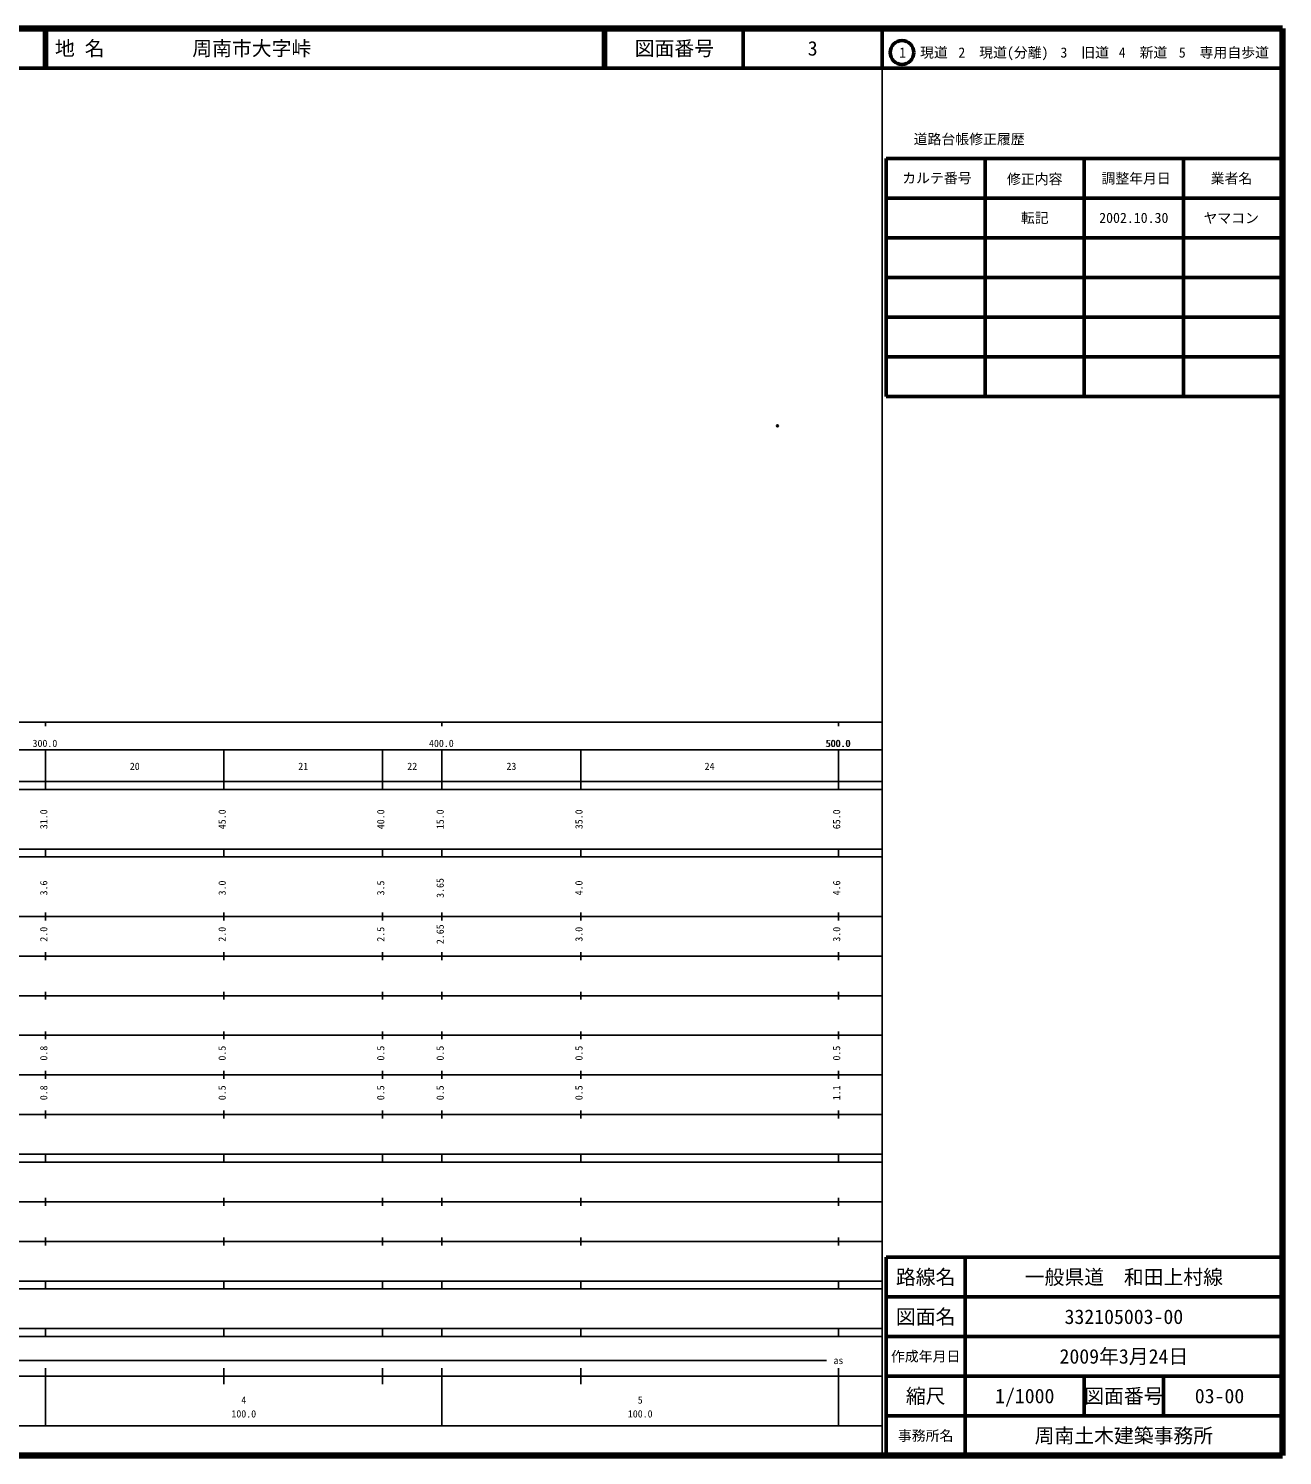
# Model space of a CAD drawing. Units: millimetres on the paper. Extents: x 40 to 680, y 20 to 380.
# Drawn here: x 363.7 to 680, y 20 to 380 of the extents above; entities that cross this region are included whole.
import ezdxf
from ezdxf.enums import TextEntityAlignment as Align

# ---------------------------------------------------------------- set-up
doc = ezdxf.new("R2010")
doc.units = ezdxf.units.MM
doc.header["$PDMODE"] = 32
doc.header["$PDSIZE"] = 0.5
doc.layers.add('M-OTRS', color=6, linetype='Continuous')
doc.layers.add('M-TTL-TXT', color=7, linetype='Continuous')
for name, color, linetype, lineweight in [('M-TTL', 2, 'Continuous', 140), ('M-TTL-BAND', 7, 'Continuous', 25), ('M-TTL-FRAM', 2, 'Continuous', 50), ('M-TTL-LINE', 7, 'Continuous', 50)]:
    doc.layers.add(name, color=color, linetype=linetype, lineweight=lineweight)
doc.styles.add('ＭＳ ゴシック', font='')
doc.styles.get('ＭＳ ゴシック').set_extended_font_data('MS Gothic')

msp = doc.modelspace()

# ---------------------------------------------------------------- linework, layer by layer
at = {"layer": 'M-OTRS'}
msp.add_point((552.609, 279.746), dxfattribs=at)
at = {"layer": 'M-TTL'}
for p, q in [((680, 380), (40, 380)), ((680, 20), (680, 380)), ((40, 20), (680, 20))]:
    msp.add_line(p, q, dxfattribs=at)
at = {"layer": 'M-TTL-BAND'}
for p, q in [((579, 20), (579, 370)), ((40, 205), (579, 205)), ((368, 205), (368, 204)), ((468, 205), (468, 204)), ((568, 205), (568, 204)), ((68, 198), (579, 198)), ((368, 188), (368, 198)), ((413, 188), (413, 198)), ((453, 188), (453, 198)), ((468, 188), (468, 198)), ((503, 188), (503, 198)), ((568, 188), (568, 198)), ((40, 190), (579, 190)), ((40, 188), (579, 188)), ((40, 173), (579, 173)), ((368, 171), (368, 173)), ((413, 171), (413, 173)), ((453, 171), (453, 173)), ((468, 171), (468, 173)), ((503, 171), (503, 173)), ((568, 171), (568, 173)), ((40, 171), (579, 171)), ((40, 156), (579, 156)), ((368, 155), (368, 157)), ((413, 155), (413, 157)), ((453, 155), (453, 157)), ((468, 155), (468, 157)), ((503, 155), (503, 157)), ((568, 155), (568, 157)), ((46, 146), (579, 146)), ((368, 145), (368, 147)), ((413, 145), (413, 147)), ((453, 145), (453, 147)), ((468, 145), (468, 147)), ((503, 145), (503, 147)), ((568, 145), (568, 147)), ((368, 135), (368, 137)), ((413, 135), (413, 137)), ((453, 135), (453, 137)), ((468, 135), (468, 137)), ((503, 135), (503, 137)), ((568, 135), (568, 137)), ((52, 136), (579, 136)), ((46, 126), (579, 126)), ((368, 125), (368, 127)), ((413, 125), (413, 127)), ((453, 125), (453, 127)), ((468, 125), (468, 127)), ((503, 125), (503, 127)), ((568, 125), (568, 127)), ((52, 116), (579, 116)), ((368, 115), (368, 117)), ((413, 115), (413, 117)), ((453, 115), (453, 117)), ((468, 115), (468, 117)), ((503, 115), (503, 117)), ((568, 115), (568, 117)), ((46, 106), (579, 106)), ((368, 105), (368, 107)), ((413, 105), (413, 107)), ((453, 105), (453, 107)), ((468, 105), (468, 107)), ((503, 105), (503, 107)), ((568, 105), (568, 107)), ((40, 96), (579, 96)), ((40, 94), (579, 94)), ((368, 94), (368, 96)), ((413, 94), (413, 96)), ((453, 94), (453, 96)), ((468, 94), (468, 96)), ((503, 94), (503, 96)), ((568, 94), (568, 96)), ((49, 84), (579, 84)), ((368, 83), (368, 85)), ((413, 83), (413, 85)), ((453, 83), (453, 85)), ((468, 83), (468, 85)), ((503, 83), (503, 85)), ((568, 83), (568, 85)), ((40, 74), (579, 74)), ((368, 73), (368, 75)), ((413, 73), (413, 75)), ((453, 73), (453, 75)), ((468, 73), (468, 75)), ((503, 73), (503, 75)), ((568, 73), (568, 75)), ((40, 64), (579, 64)), ((40, 62), (579, 62)), ((368, 62), (368, 64)), ((413, 62), (413, 64)), ((453, 62), (453, 64)), ((468, 62), (468, 64)), ((503, 62), (503, 64)), ((568, 62), (568, 64)), ((40, 52), (579, 52)), ((368, 50), (368, 52)), ((413, 50), (413, 52)), ((453, 50), (453, 52)), ((468, 50), (468, 52)), ((503, 50), (503, 52)), ((568, 50), (568, 52)), ((40, 50), (579, 50)), ((71, 44), (565, 44)), ((40, 40), (579, 40)), ((368, 27.5), (368, 42)), ((413, 38), (413, 42)), ((453, 38), (453, 42)), ((468, 27.5), (468, 42)), ((503, 38), (503, 42)), ((568, 27.5), (568, 42)), ((68, 27.5), (579, 27.5))]:
    msp.add_line(p, q, dxfattribs=at)
at = {"layer": 'M-TTL-FRAM'}
for p, q in [((580, 347.197), (580, 287.197)), ((580, 347.197), (680, 347.197)), ((580, 287.197), (680, 287.197)), ((680, 70), (580, 70)), ((580, 70), (580, 20))]:
    msp.add_line(p, q, dxfattribs=at)
at = {"layer": 'M-TTL-LINE'}
for p, q in [((367.75, 380), (367.75, 370)), ((368.25, 380), (368.25, 370)), ((508.747, 380), (508.747, 370)), ((509.247, 380), (509.247, 370)), ((543.997, 380), (543.997, 370)), ((579, 380), (579, 370)), ((40, 370), (680, 370)), ((605, 347.197), (605, 287.197)), ((630, 347.197), (630, 287.197)), ((655, 347.197), (655, 287.197)), ((580, 337.197), (680, 337.197)), ((580, 327.197), (680, 327.197)), ((580, 317.197), (680, 317.197)), ((580, 307.197), (680, 307.197)), ((580, 297.197), (680, 297.197)), ((600, 70), (600, 20)), ((680, 60), (580, 60)), ((680, 50), (580, 50)), ((680, 40), (580, 40)), ((630, 40), (630, 30)), ((650, 40), (650, 30)), ((680, 30), (580, 30))]:
    msp.add_line(p, q, dxfattribs=at)
msp.add_circle((584.031, 373.958), 3, dxfattribs=at)

# ---------------------------------------------------------------- texts
at = {"layer": 'M-TTL-BAND', "style": 'ＭＳ ゴシック'}
for s, p in [('300.0', (367.844, 198.195)), ('400.0', (467.844, 198.195)), ('500.0', (567.844, 198.195)), ('500.0', (568, 198.195)), ('20', (390.5, 192.405)), ('21', (433, 192.405)), ('22', (460.5, 192.405)), ('23', (485.5, 192.405)), ('24', (535.5, 192.405)), ('as', (568, 42.5)), ('4', (418, 32.523)), ('5', (518, 32.523)), ('100.0', (418, 29.033)), ('100.0', (518, 29.033))]:
    msp.add_text(s, height=1.833, dxfattribs=at).set_placement(p, align=Align.BOTTOM_CENTER)
for s, p in [('31.0', (369, 180.5)), ('45.0', (414, 180.5)), ('40.0', (454, 180.5)), ('15.0', (469, 180.5)), ('35.0', (504, 180.5)), ('65.0', (569, 180.5)), ('3.6', (369, 163.174)), ('3.0', (414, 163.174)), ('3.5', (454, 163.174)), ('3.65', (469, 163.174)), ('4.0', (504, 163.174)), ('4.6', (569, 163.174)), ('2.0', (369, 151.5)), ('2.0', (414, 151.5)), ('2.5', (454, 151.5)), ('2.65', (469, 151.5)), ('3.0', (504, 151.5)), ('3.0', (569, 151.5)), ('0.8', (369, 121.5)), ('0.5', (414, 121.5)), ('0.5', (454, 121.5)), ('0.5', (469, 121.5)), ('0.5', (504, 121.5)), ('0.5', (569, 121.5)), ('0.8', (369, 111.5)), ('0.5', (414, 111.5)), ('0.5', (454, 111.5)), ('0.5', (469, 111.5)), ('0.5', (504, 111.5)), ('1.1', (569, 111.5))]:
    msp.add_text(s, height=1.833, rotation=90, dxfattribs=at).set_placement(p, align=Align.BOTTOM_CENTER)
at = {"layer": 'M-TTL-TXT', "style": 'ＭＳ ゴシック'}
for s, p in [('地 名', (370.38, 375)), ('周南市大字峠', (405.024, 375))]:
    msp.add_text(s, height=3.666, dxfattribs=at).set_placement(p, align=Align.MIDDLE_LEFT)
for s, height, p in [('図面番号', 3.666, (526.622, 375)), ('3', 3.666, (561.497, 375)), ('1\u3000現道', 2.566, (589.448, 373.958)), ('2\u3000現道(分離)', 2.566, (609.619, 373.958)), ('3\u3000旧道', 2.566, (630.121, 373.958)), ('4\u3000新道', 2.566, (644.824, 373.958)), ('5\u3000専用自歩道', 2.566, (665.228, 373.958)), ('道路台帳修正履歴', 2.566, (600.968, 352.113)), ('カルテ番号', 2.566, (592.839, 342.277)), ('修正内容', 2.566, (617.509, 342.023)), ('調整年月日', 2.566, (643.089, 342.197)), ('業者名', 2.566, (667.134, 342.197)), ('転記', 2.566, (617.5, 332.245)), ('2002.10.30', 2.566, (642.5, 332.245)), ('ヤマコン', 2.566, (667.077, 332.189)), ('路線名', 3.666, (590, 65)), ('路線名', 3.666, (590, 65)), ('一般県道\u3000和田上村線', 3.666, (640, 65)), ('図面名', 3.666, (590, 55)), ('図面名', 3.666, (590, 55)), ('332105003-00', 3.666, (640, 55)), ('2009年3月24日', 3.666, (640, 45)), ('作成年月日', 2.566, (590, 45)), ('作成年月日', 2.566, (590, 45)), ('縮尺', 3.666, (590, 35)), ('縮尺', 3.666, (590, 35)), ('1/1000', 3.666, (615, 35)), ('図面番号', 3.666, (640, 35)), ('図面番号', 3.666, (640, 35)), ('03-00', 3.666, (664.125, 35)), ('事務所名', 2.566, (590, 25)), ('事務所名', 2.566, (590, 25)), ('周南土木建築事務所', 3.666, (640, 25))]:
    msp.add_text(s, height=height, dxfattribs=at).set_placement(p, align=Align.MIDDLE_CENTER)

doc.saveas('drawing.dxf')
